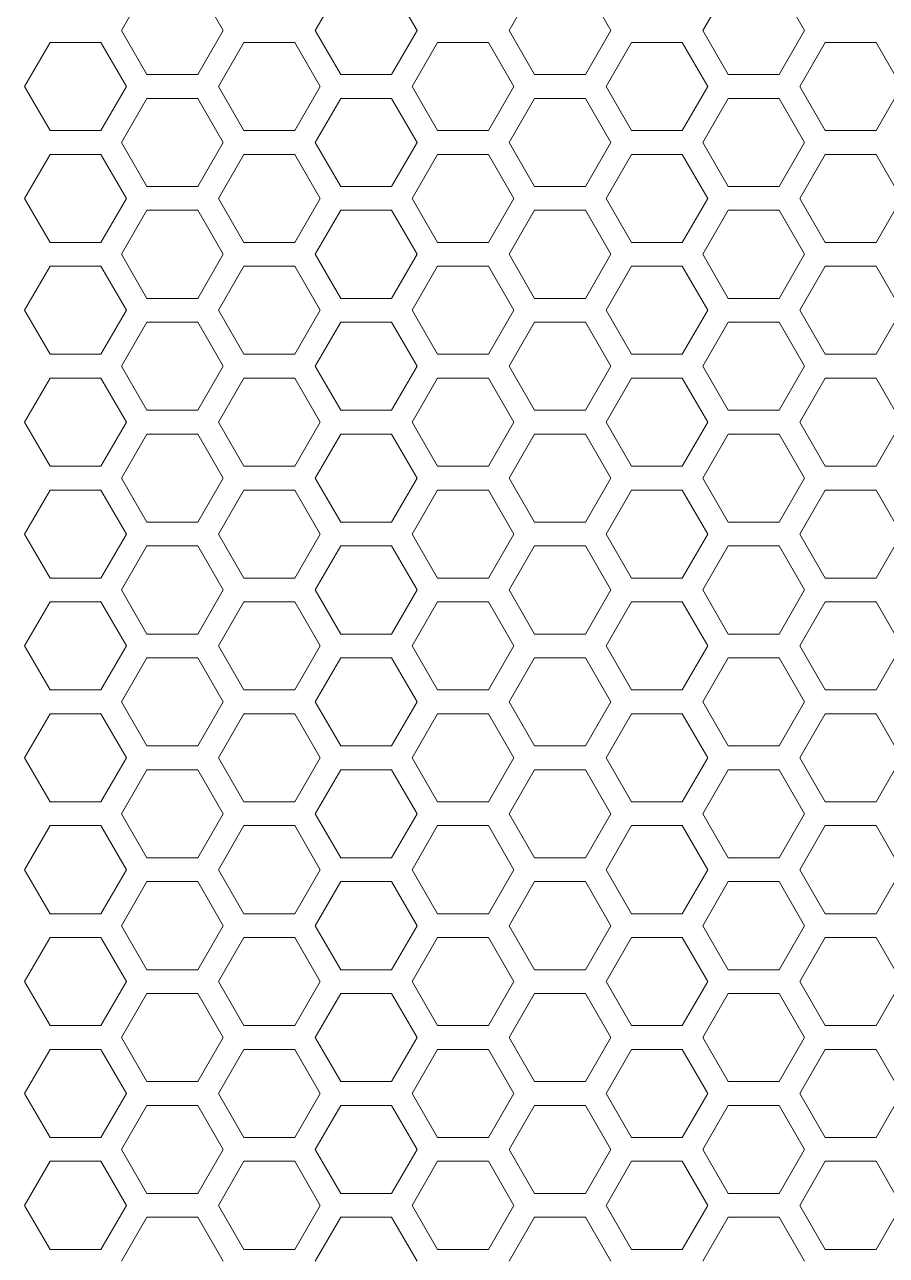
# Model space of a CAD drawing. Header units: millimetres. Extents: x 0 to 140, y -17 to 195.
# Drawn here: x 103.6 to 108.22, y 42.11 to 48.69 of the extents above; entities that cross this region are included whole.
import ezdxf

# ---------------------------------------------------------------- set-up
doc = ezdxf.new("R2010")
doc.units = ezdxf.units.MM
doc.layers.add('4203-42785_1_0', color=7, linetype='Continuous')

# ---------------------------------------------------------------- blocks, each defined once
blk = doc.blocks.new('a')
at = {"layer": '4203-42785_1_0', "color": 0, "linetype": 'ByBlock', "lineweight": 9}
for p, q in [((1507.3328, 382.3967), (1507.2261, 382.2118)), ((1507.653, 382.2118), (1507.5463, 382.3967)), ((1508.1461, 382.3967), (1508.0394, 382.2118)), ((1508.4662, 382.2118), (1508.3595, 382.3967)), ((1508.9594, 382.3967), (1508.8527, 382.2118)), ((1509.2795, 382.2118), (1509.1728, 382.3967)), ((1509.7726, 382.3967), (1509.6659, 382.2118)), ((1510.0928, 382.2118), (1509.9861, 382.3967)), ((1507.2261, 382.2118), (1507.3328, 382.0269)), ((1507.5463, 382.0269), (1507.653, 382.2118)), ((1508.0394, 382.2118), (1508.1461, 382.0269)), ((1508.3595, 382.0269), (1508.4662, 382.2118)), ((1508.8527, 382.2118), (1508.9594, 382.0269)), ((1509.1728, 382.0269), (1509.2795, 382.2118)), ((1509.6659, 382.2118), (1509.7726, 382.0269)), ((1509.9861, 382.0269), (1510.0928, 382.2118)), ((1506.9262, 382.1619), (1506.8194, 381.977)), ((1507.1396, 382.1619), (1506.9262, 382.1619)), ((1507.2464, 381.977), (1507.1396, 382.1619)), ((1507.7395, 382.1619), (1507.6327, 381.977)), ((1507.9529, 382.1619), (1507.7395, 382.1619)), ((1508.0596, 381.977), (1507.9529, 382.1619)), ((1508.5527, 382.1619), (1508.446, 381.977)), ((1508.7661, 382.1619), (1508.5527, 382.1619)), ((1508.8728, 381.977), (1508.7661, 382.1619)), ((1509.366, 382.1619), (1509.2593, 381.977)), ((1509.5794, 382.1619), (1509.366, 382.1619)), ((1509.6862, 381.977), (1509.5794, 382.1619)), ((1510.1793, 382.1619), (1510.0725, 381.977)), ((1510.3927, 382.1619), (1510.1793, 382.1619)), ((1510.4994, 381.977), (1510.3927, 382.1619)), ((1507.3328, 382.0269), (1507.5463, 382.0269)), ((1508.1461, 382.0269), (1508.3595, 382.0269)), ((1508.9594, 382.0269), (1509.1728, 382.0269)), ((1509.7726, 382.0269), (1509.9861, 382.0269)), ((1506.8194, 381.977), (1506.9262, 381.7922)), ((1507.1396, 381.7922), (1507.2464, 381.977)), ((1507.6327, 381.977), (1507.7395, 381.7922)), ((1507.9529, 381.7922), (1508.0596, 381.977)), ((1508.446, 381.977), (1508.5527, 381.7922)), ((1508.7661, 381.7922), (1508.8728, 381.977)), ((1509.2593, 381.977), (1509.366, 381.7922)), ((1509.5794, 381.7922), (1509.6862, 381.977)), ((1510.0725, 381.977), (1510.1793, 381.7922)), ((1510.3927, 381.7922), (1510.4994, 381.977)), ((1507.3328, 381.9271), (1507.2261, 381.7423)), ((1507.5463, 381.9271), (1507.3328, 381.9271)), ((1507.653, 381.7423), (1507.5463, 381.9271)), ((1508.1461, 381.9271), (1508.0394, 381.7423)), ((1508.3595, 381.9271), (1508.1461, 381.9271)), ((1508.4662, 381.7423), (1508.3595, 381.9271)), ((1508.9594, 381.9271), (1508.8527, 381.7423)), ((1509.1728, 381.9271), (1508.9594, 381.9271)), ((1509.2795, 381.7423), (1509.1728, 381.9271)), ((1509.7726, 381.9271), (1509.6659, 381.7423)), ((1509.9861, 381.9271), (1509.7726, 381.9271)), ((1510.0928, 381.7423), (1509.9861, 381.9271)), ((1506.9262, 381.7922), (1507.1396, 381.7922)), ((1507.7395, 381.7922), (1507.9529, 381.7922)), ((1508.5527, 381.7922), (1508.7661, 381.7922)), ((1509.366, 381.7922), (1509.5794, 381.7922)), ((1510.1793, 381.7922), (1510.3927, 381.7922)), ((1507.2261, 381.7423), (1507.3328, 381.5574)), ((1507.5463, 381.5574), (1507.653, 381.7423)), ((1508.0394, 381.7423), (1508.1461, 381.5574)), ((1508.3595, 381.5574), (1508.4662, 381.7423)), ((1508.8527, 381.7423), (1508.9594, 381.5574)), ((1509.1728, 381.5574), (1509.2795, 381.7423)), ((1509.6659, 381.7423), (1509.7726, 381.5574)), ((1509.9861, 381.5574), (1510.0928, 381.7423)), ((1506.9262, 381.6923), (1506.8194, 381.5075)), ((1507.1396, 381.6923), (1506.9262, 381.6923)), ((1507.2464, 381.5075), (1507.1396, 381.6923)), ((1507.7395, 381.6923), (1507.6327, 381.5075)), ((1507.9529, 381.6923), (1507.7395, 381.6923)), ((1508.0596, 381.5075), (1507.9529, 381.6923)), ((1508.5527, 381.6923), (1508.446, 381.5075)), ((1508.7661, 381.6923), (1508.5527, 381.6923)), ((1508.8728, 381.5075), (1508.7661, 381.6923)), ((1509.366, 381.6923), (1509.2593, 381.5075)), ((1509.5794, 381.6923), (1509.366, 381.6923)), ((1509.6862, 381.5075), (1509.5794, 381.6923)), ((1510.1793, 381.6923), (1510.0725, 381.5075)), ((1510.3927, 381.6923), (1510.1793, 381.6923)), ((1510.4994, 381.5075), (1510.3927, 381.6923)), ((1507.3328, 381.5574), (1507.5463, 381.5574)), ((1508.1461, 381.5574), (1508.3595, 381.5574)), ((1508.9594, 381.5574), (1509.1728, 381.5574)), ((1509.7726, 381.5574), (1509.9861, 381.5574)), ((1506.8194, 381.5075), (1506.9262, 381.3226)), ((1507.1396, 381.3226), (1507.2464, 381.5075)), ((1507.6327, 381.5075), (1507.7395, 381.3226)), ((1507.9529, 381.3226), (1508.0596, 381.5075)), ((1508.446, 381.5075), (1508.5527, 381.3226)), ((1508.7661, 381.3226), (1508.8728, 381.5075)), ((1509.2593, 381.5075), (1509.366, 381.3226)), ((1509.5794, 381.3226), (1509.6862, 381.5075)), ((1510.0725, 381.5075), (1510.1793, 381.3226)), ((1510.3927, 381.3226), (1510.4994, 381.5075)), ((1507.3328, 381.4576), (1507.2261, 381.2727)), ((1507.5463, 381.4576), (1507.3328, 381.4576)), ((1507.653, 381.2727), (1507.5463, 381.4576)), ((1508.1461, 381.4576), (1508.0394, 381.2727)), ((1508.3595, 381.4576), (1508.1461, 381.4576)), ((1508.4662, 381.2727), (1508.3595, 381.4576)), ((1508.9594, 381.4576), (1508.8527, 381.2727)), ((1509.1728, 381.4576), (1508.9594, 381.4576)), ((1509.2795, 381.2727), (1509.1728, 381.4576)), ((1509.7726, 381.4576), (1509.6659, 381.2727)), ((1509.9861, 381.4576), (1509.7726, 381.4576)), ((1510.0928, 381.2727), (1509.9861, 381.4576)), ((1506.9262, 381.3226), (1507.1396, 381.3226)), ((1507.7395, 381.3226), (1507.9529, 381.3226)), ((1508.5527, 381.3226), (1508.7661, 381.3226)), ((1509.366, 381.3226), (1509.5794, 381.3226)), ((1510.1793, 381.3226), (1510.3927, 381.3226)), ((1507.2261, 381.2727), (1507.3328, 381.0878)), ((1507.5463, 381.0878), (1507.653, 381.2727)), ((1508.0394, 381.2727), (1508.1461, 381.0878)), ((1508.3595, 381.0878), (1508.4662, 381.2727)), ((1508.8527, 381.2727), (1508.9594, 381.0878)), ((1509.1728, 381.0878), (1509.2795, 381.2727)), ((1509.6659, 381.2727), (1509.7726, 381.0878)), ((1509.9861, 381.0878), (1510.0928, 381.2727)), ((1506.9262, 381.2228), (1506.8194, 381.0379)), ((1507.1396, 381.2228), (1506.9262, 381.2228)), ((1507.2464, 381.0379), (1507.1396, 381.2228)), ((1507.7395, 381.2228), (1507.6327, 381.0379)), ((1507.9529, 381.2228), (1507.7395, 381.2228)), ((1508.0596, 381.0379), (1507.9529, 381.2228)), ((1508.5527, 381.2228), (1508.446, 381.0379)), ((1508.7661, 381.2228), (1508.5527, 381.2228)), ((1508.8728, 381.0379), (1508.7661, 381.2228)), ((1509.366, 381.2228), (1509.2593, 381.0379)), ((1509.5794, 381.2228), (1509.366, 381.2228)), ((1509.6862, 381.0379), (1509.5794, 381.2228)), ((1510.1793, 381.2228), (1510.0725, 381.0379)), ((1510.3927, 381.2228), (1510.1793, 381.2228)), ((1510.4994, 381.0379), (1510.3927, 381.2228)), ((1507.3328, 381.0878), (1507.5463, 381.0878)), ((1508.1461, 381.0878), (1508.3595, 381.0878)), ((1508.9594, 381.0878), (1509.1728, 381.0878)), ((1509.7726, 381.0878), (1509.9861, 381.0878)), ((1506.8194, 381.0379), (1506.9262, 380.8531)), ((1507.1396, 380.8531), (1507.2464, 381.0379)), ((1507.6327, 381.0379), (1507.7395, 380.8531)), ((1507.9529, 380.8531), (1508.0596, 381.0379)), ((1508.446, 381.0379), (1508.5527, 380.8531)), ((1508.7661, 380.8531), (1508.8728, 381.0379)), ((1509.2593, 381.0379), (1509.366, 380.8531)), ((1509.5794, 380.8531), (1509.6862, 381.0379)), ((1510.0725, 381.0379), (1510.1793, 380.8531)), ((1510.3927, 380.8531), (1510.4994, 381.0379)), ((1507.3328, 380.988), (1507.2261, 380.8032)), ((1507.5463, 380.988), (1507.3328, 380.988)), ((1507.653, 380.8032), (1507.5463, 380.988)), ((1508.1461, 380.988), (1508.0394, 380.8032)), ((1508.3595, 380.988), (1508.1461, 380.988)), ((1508.4662, 380.8032), (1508.3595, 380.988)), ((1508.9594, 380.988), (1508.8527, 380.8032)), ((1509.1728, 380.988), (1508.9594, 380.988)), ((1509.2795, 380.8032), (1509.1728, 380.988)), ((1509.7726, 380.988), (1509.6659, 380.8032)), ((1509.9861, 380.988), (1509.7726, 380.988)), ((1510.0928, 380.8032), (1509.9861, 380.988)), ((1506.9262, 380.8531), (1507.1396, 380.8531)), ((1507.7395, 380.8531), (1507.9529, 380.8531)), ((1508.5527, 380.8531), (1508.7661, 380.8531)), ((1509.366, 380.8531), (1509.5794, 380.8531)), ((1510.1793, 380.8531), (1510.3927, 380.8531)), ((1507.2261, 380.8032), (1507.3328, 380.6183)), ((1507.5463, 380.6183), (1507.653, 380.8032)), ((1508.0394, 380.8032), (1508.1461, 380.6183)), ((1508.3595, 380.6183), (1508.4662, 380.8032)), ((1508.8527, 380.8032), (1508.9594, 380.6183)), ((1509.1728, 380.6183), (1509.2795, 380.8032)), ((1509.6659, 380.8032), (1509.7726, 380.6183)), ((1509.9861, 380.6183), (1510.0928, 380.8032)), ((1506.9262, 380.7533), (1506.8194, 380.5684)), ((1507.1396, 380.7533), (1506.9262, 380.7533)), ((1507.2464, 380.5684), (1507.1396, 380.7533)), ((1507.7395, 380.7533), (1507.6327, 380.5684)), ((1507.9529, 380.7533), (1507.7395, 380.7533)), ((1508.0596, 380.5684), (1507.9529, 380.7533)), ((1508.5527, 380.7533), (1508.446, 380.5684)), ((1508.7661, 380.7533), (1508.5527, 380.7533)), ((1508.8728, 380.5684), (1508.7661, 380.7533)), ((1509.366, 380.7533), (1509.2593, 380.5684)), ((1509.5794, 380.7533), (1509.366, 380.7533)), ((1509.6862, 380.5684), (1509.5794, 380.7533)), ((1510.1793, 380.7533), (1510.0725, 380.5684)), ((1510.3927, 380.7533), (1510.1793, 380.7533)), ((1510.4994, 380.5684), (1510.3927, 380.7533)), ((1507.3328, 380.6183), (1507.5463, 380.6183)), ((1508.1461, 380.6183), (1508.3595, 380.6183)), ((1508.9594, 380.6183), (1509.1728, 380.6183)), ((1509.7726, 380.6183), (1509.9861, 380.6183)), ((1506.8194, 380.5684), (1506.9262, 380.3835)), ((1507.1396, 380.3835), (1507.2464, 380.5684)), ((1507.6327, 380.5684), (1507.7395, 380.3835)), ((1507.9529, 380.3835), (1508.0596, 380.5684)), ((1508.446, 380.5684), (1508.5527, 380.3835)), ((1508.7661, 380.3835), (1508.8728, 380.5684)), ((1509.2593, 380.5684), (1509.366, 380.3835)), ((1509.5794, 380.3835), (1509.6862, 380.5684)), ((1510.0725, 380.5684), (1510.1793, 380.3835)), ((1510.3927, 380.3835), (1510.4994, 380.5684)), ((1507.3328, 380.5185), (1507.2261, 380.3336)), ((1507.5463, 380.5185), (1507.3328, 380.5185)), ((1507.653, 380.3336), (1507.5463, 380.5185)), ((1508.1461, 380.5185), (1508.0394, 380.3336)), ((1508.3595, 380.5185), (1508.1461, 380.5185)), ((1508.4662, 380.3336), (1508.3595, 380.5185)), ((1508.9594, 380.5185), (1508.8527, 380.3336)), ((1509.1728, 380.5185), (1508.9594, 380.5185)), ((1509.2795, 380.3336), (1509.1728, 380.5185)), ((1509.7726, 380.5185), (1509.6659, 380.3336)), ((1509.9861, 380.5185), (1509.7726, 380.5185)), ((1510.0928, 380.3336), (1509.9861, 380.5185)), ((1506.9262, 380.3835), (1507.1396, 380.3835)), ((1507.7395, 380.3835), (1507.9529, 380.3835)), ((1508.5527, 380.3835), (1508.7661, 380.3835)), ((1509.366, 380.3835), (1509.5794, 380.3835)), ((1510.1793, 380.3835), (1510.3927, 380.3835)), ((1507.2261, 380.3336), (1507.3328, 380.1488)), ((1507.5463, 380.1488), (1507.653, 380.3336)), ((1508.0394, 380.3336), (1508.1461, 380.1488)), ((1508.3595, 380.1488), (1508.4662, 380.3336)), ((1508.8527, 380.3336), (1508.9594, 380.1488)), ((1509.1728, 380.1488), (1509.2795, 380.3336)), ((1509.6659, 380.3336), (1509.7726, 380.1488)), ((1509.9861, 380.1488), (1510.0928, 380.3336)), ((1506.9262, 380.2837), (1506.8194, 380.0989)), ((1507.1396, 380.2837), (1506.9262, 380.2837)), ((1507.2464, 380.0989), (1507.1396, 380.2837)), ((1507.7395, 380.2837), (1507.6327, 380.0989)), ((1507.9529, 380.2837), (1507.7395, 380.2837)), ((1508.0596, 380.0989), (1507.9529, 380.2837)), ((1508.5527, 380.2837), (1508.446, 380.0989)), ((1508.7661, 380.2837), (1508.5527, 380.2837)), ((1508.8728, 380.0989), (1508.7661, 380.2837)), ((1509.366, 380.2837), (1509.2593, 380.0989)), ((1509.5794, 380.2837), (1509.366, 380.2837)), ((1509.6862, 380.0989), (1509.5794, 380.2837)), ((1510.1793, 380.2837), (1510.0725, 380.0989)), ((1510.3927, 380.2837), (1510.1793, 380.2837)), ((1510.4994, 380.0989), (1510.3927, 380.2837)), ((1507.3328, 380.1488), (1507.5463, 380.1488)), ((1508.1461, 380.1488), (1508.3595, 380.1488)), ((1508.9594, 380.1488), (1509.1728, 380.1488)), ((1509.7726, 380.1488), (1509.9861, 380.1488)), ((1506.8194, 380.0989), (1506.9262, 379.914)), ((1507.1396, 379.914), (1507.2464, 380.0989)), ((1507.6327, 380.0989), (1507.7395, 379.914)), ((1507.9529, 379.914), (1508.0596, 380.0989)), ((1508.446, 380.0989), (1508.5527, 379.914)), ((1508.7661, 379.914), (1508.8728, 380.0989)), ((1509.2593, 380.0989), (1509.366, 379.914)), ((1509.5794, 379.914), (1509.6862, 380.0989)), ((1510.0725, 380.0989), (1510.1793, 379.914)), ((1510.3927, 379.914), (1510.4994, 380.0989)), ((1507.3328, 380.0489), (1507.2261, 379.8641)), ((1507.5463, 380.0489), (1507.3328, 380.0489)), ((1507.653, 379.8641), (1507.5463, 380.0489)), ((1508.1461, 380.0489), (1508.0394, 379.8641)), ((1508.3595, 380.0489), (1508.1461, 380.0489)), ((1508.4662, 379.8641), (1508.3595, 380.0489)), ((1508.9594, 380.0489), (1508.8527, 379.8641)), ((1509.1728, 380.0489), (1508.9594, 380.0489)), ((1509.2795, 379.8641), (1509.1728, 380.0489)), ((1509.7726, 380.0489), (1509.6659, 379.8641)), ((1509.9861, 380.0489), (1509.7726, 380.0489)), ((1510.0928, 379.8641), (1509.9861, 380.0489)), ((1506.9262, 379.914), (1507.1396, 379.914)), ((1507.7395, 379.914), (1507.9529, 379.914)), ((1508.5527, 379.914), (1508.7661, 379.914)), ((1509.366, 379.914), (1509.5794, 379.914)), ((1510.1793, 379.914), (1510.3927, 379.914)), ((1507.2261, 379.8641), (1507.3328, 379.6792)), ((1507.5463, 379.6792), (1507.653, 379.8641)), ((1508.0394, 379.8641), (1508.1461, 379.6792)), ((1508.3595, 379.6792), (1508.4662, 379.8641)), ((1508.8527, 379.8641), (1508.9594, 379.6792)), ((1509.1728, 379.6792), (1509.2795, 379.8641)), ((1509.6659, 379.8641), (1509.7726, 379.6792)), ((1509.9861, 379.6792), (1510.0928, 379.8641)), ((1506.9262, 379.8142), (1506.8194, 379.6293)), ((1507.1396, 379.8142), (1506.9262, 379.8142)), ((1507.2464, 379.6293), (1507.1396, 379.8142)), ((1507.7395, 379.8142), (1507.6327, 379.6293)), ((1507.9529, 379.8142), (1507.7395, 379.8142)), ((1508.0596, 379.6293), (1507.9529, 379.8142)), ((1508.5527, 379.8142), (1508.446, 379.6293)), ((1508.7661, 379.8142), (1508.5527, 379.8142)), ((1508.8728, 379.6293), (1508.7661, 379.8142)), ((1509.366, 379.8142), (1509.2593, 379.6293)), ((1509.5794, 379.8142), (1509.366, 379.8142)), ((1509.6862, 379.6293), (1509.5794, 379.8142)), ((1510.1793, 379.8142), (1510.0725, 379.6293)), ((1510.3927, 379.8142), (1510.1793, 379.8142)), ((1510.4994, 379.6293), (1510.3927, 379.8142)), ((1507.3328, 379.6792), (1507.5463, 379.6792)), ((1508.1461, 379.6792), (1508.3595, 379.6792)), ((1508.9594, 379.6792), (1509.1728, 379.6792)), ((1509.7726, 379.6792), (1509.9861, 379.6792)), ((1506.8194, 379.6293), (1506.9262, 379.4444)), ((1507.1396, 379.4444), (1507.2464, 379.6293)), ((1507.6327, 379.6293), (1507.7395, 379.4444)), ((1507.9529, 379.4444), (1508.0596, 379.6293)), ((1508.446, 379.6293), (1508.5527, 379.4444)), ((1508.7661, 379.4444), (1508.8728, 379.6293)), ((1509.2593, 379.6293), (1509.366, 379.4444)), ((1509.5794, 379.4444), (1509.6862, 379.6293)), ((1510.0725, 379.6293), (1510.1793, 379.4444)), ((1510.3927, 379.4444), (1510.4994, 379.6293)), ((1507.3328, 379.5794), (1507.2261, 379.3945)), ((1507.5463, 379.5794), (1507.3328, 379.5794)), ((1507.653, 379.3945), (1507.5463, 379.5794)), ((1508.1461, 379.5794), (1508.0394, 379.3945)), ((1508.3595, 379.5794), (1508.1461, 379.5794)), ((1508.4662, 379.3945), (1508.3595, 379.5794)), ((1508.9594, 379.5794), (1508.8527, 379.3945)), ((1509.1728, 379.5794), (1508.9594, 379.5794)), ((1509.2795, 379.3945), (1509.1728, 379.5794)), ((1509.7726, 379.5794), (1509.6659, 379.3945)), ((1509.9861, 379.5794), (1509.7726, 379.5794)), ((1510.0928, 379.3945), (1509.9861, 379.5794)), ((1506.9262, 379.4444), (1507.1396, 379.4444)), ((1507.7395, 379.4444), (1507.9529, 379.4444)), ((1508.5527, 379.4444), (1508.7661, 379.4444)), ((1509.366, 379.4444), (1509.5794, 379.4444)), ((1510.1793, 379.4444), (1510.3927, 379.4444)), ((1507.2261, 379.3945), (1507.3328, 379.2097)), ((1507.5463, 379.2097), (1507.653, 379.3945)), ((1508.0394, 379.3945), (1508.1461, 379.2097)), ((1508.3595, 379.2097), (1508.4662, 379.3945)), ((1508.8527, 379.3945), (1508.9594, 379.2097)), ((1509.1728, 379.2097), (1509.2795, 379.3945)), ((1509.6659, 379.3945), (1509.7726, 379.2097)), ((1509.9861, 379.2097), (1510.0928, 379.3945)), ((1506.9262, 379.3446), (1506.8194, 379.1598)), ((1507.1396, 379.3446), (1506.9262, 379.3446)), ((1507.2464, 379.1598), (1507.1396, 379.3446)), ((1507.7395, 379.3446), (1507.6327, 379.1598)), ((1507.9529, 379.3446), (1507.7395, 379.3446)), ((1508.0596, 379.1598), (1507.9529, 379.3446)), ((1508.5527, 379.3446), (1508.446, 379.1598)), ((1508.7661, 379.3446), (1508.5527, 379.3446)), ((1508.8728, 379.1598), (1508.7661, 379.3446)), ((1509.366, 379.3446), (1509.2593, 379.1598)), ((1509.5794, 379.3446), (1509.366, 379.3446)), ((1509.6862, 379.1598), (1509.5794, 379.3446)), ((1510.1793, 379.3446), (1510.0725, 379.1598)), ((1510.3927, 379.3446), (1510.1793, 379.3446)), ((1510.4994, 379.1598), (1510.3927, 379.3446)), ((1507.3328, 379.2097), (1507.5463, 379.2097)), ((1508.1461, 379.2097), (1508.3595, 379.2097)), ((1508.9594, 379.2097), (1509.1728, 379.2097)), ((1509.7726, 379.2097), (1509.9861, 379.2097)), ((1506.8194, 379.1598), (1506.9262, 378.9749)), ((1507.1396, 378.9749), (1507.2464, 379.1598)), ((1507.6327, 379.1598), (1507.7395, 378.9749)), ((1507.9529, 378.9749), (1508.0596, 379.1598)), ((1508.446, 379.1598), (1508.5527, 378.9749)), ((1508.7661, 378.9749), (1508.8728, 379.1598)), ((1509.2593, 379.1598), (1509.366, 378.9749)), ((1509.5794, 378.9749), (1509.6862, 379.1598)), ((1510.0725, 379.1598), (1510.1793, 378.9749)), ((1510.3927, 378.9749), (1510.4994, 379.1598)), ((1507.3328, 379.1099), (1507.2261, 378.925)), ((1507.5463, 379.1099), (1507.3328, 379.1099)), ((1507.653, 378.925), (1507.5463, 379.1099)), ((1508.1461, 379.1099), (1508.0394, 378.925)), ((1508.3595, 379.1099), (1508.1461, 379.1099)), ((1508.4662, 378.925), (1508.3595, 379.1099)), ((1508.9594, 379.1099), (1508.8527, 378.925)), ((1509.1728, 379.1099), (1508.9594, 379.1099)), ((1509.2795, 378.925), (1509.1728, 379.1099)), ((1509.7726, 379.1099), (1509.6659, 378.925)), ((1509.9861, 379.1099), (1509.7726, 379.1099)), ((1510.0928, 378.925), (1509.9861, 379.1099)), ((1506.9262, 378.9749), (1507.1396, 378.9749)), ((1507.7395, 378.9749), (1507.9529, 378.9749)), ((1508.5527, 378.9749), (1508.7661, 378.9749)), ((1509.366, 378.9749), (1509.5794, 378.9749)), ((1510.1793, 378.9749), (1510.3927, 378.9749)), ((1507.2261, 378.925), (1507.3328, 378.7401)), ((1507.5463, 378.7401), (1507.653, 378.925)), ((1508.0394, 378.925), (1508.1461, 378.7401)), ((1508.3595, 378.7401), (1508.4662, 378.925)), ((1508.8527, 378.925), (1508.9594, 378.7401)), ((1509.1728, 378.7401), (1509.2795, 378.925)), ((1509.6659, 378.925), (1509.7726, 378.7401)), ((1509.9861, 378.7401), (1510.0928, 378.925)), ((1506.9262, 378.8751), (1506.8194, 378.6902)), ((1507.1396, 378.8751), (1506.9262, 378.8751)), ((1507.2464, 378.6902), (1507.1396, 378.8751)), ((1507.7395, 378.8751), (1507.6327, 378.6902)), ((1507.9529, 378.8751), (1507.7395, 378.8751)), ((1508.0596, 378.6902), (1507.9529, 378.8751)), ((1508.5527, 378.8751), (1508.446, 378.6902)), ((1508.7661, 378.8751), (1508.5527, 378.8751)), ((1508.8728, 378.6902), (1508.7661, 378.8751)), ((1509.366, 378.8751), (1509.2593, 378.6902)), ((1509.5794, 378.8751), (1509.366, 378.8751)), ((1509.6862, 378.6902), (1509.5794, 378.8751)), ((1510.1793, 378.8751), (1510.0725, 378.6902)), ((1510.3927, 378.8751), (1510.1793, 378.8751)), ((1510.4994, 378.6902), (1510.3927, 378.8751)), ((1507.3328, 378.7401), (1507.5463, 378.7401)), ((1508.1461, 378.7401), (1508.3595, 378.7401)), ((1508.9594, 378.7401), (1509.1728, 378.7401)), ((1509.7726, 378.7401), (1509.9861, 378.7401)), ((1506.8194, 378.6902), (1506.9262, 378.5054)), ((1507.1396, 378.5054), (1507.2464, 378.6902)), ((1507.6327, 378.6902), (1507.7395, 378.5054)), ((1507.9529, 378.5054), (1508.0596, 378.6902)), ((1508.446, 378.6902), (1508.5527, 378.5054)), ((1508.7661, 378.5054), (1508.8728, 378.6902)), ((1509.2593, 378.6902), (1509.366, 378.5054)), ((1509.5794, 378.5054), (1509.6862, 378.6902)), ((1510.0725, 378.6902), (1510.1793, 378.5054)), ((1510.3927, 378.5054), (1510.4994, 378.6902)), ((1507.3328, 378.6403), (1507.2261, 378.4554)), ((1507.5463, 378.6403), (1507.3328, 378.6403)), ((1507.653, 378.4554), (1507.5463, 378.6403)), ((1508.1461, 378.6403), (1508.0394, 378.4554)), ((1508.3595, 378.6403), (1508.1461, 378.6403)), ((1508.4662, 378.4554), (1508.3595, 378.6403)), ((1508.9594, 378.6403), (1508.8527, 378.4554)), ((1509.1728, 378.6403), (1508.9594, 378.6403)), ((1509.2795, 378.4554), (1509.1728, 378.6403)), ((1509.7726, 378.6403), (1509.6659, 378.4554)), ((1509.9861, 378.6403), (1509.7726, 378.6403)), ((1510.0928, 378.4554), (1509.9861, 378.6403)), ((1506.9262, 378.5054), (1507.1396, 378.5054)), ((1507.7395, 378.5054), (1507.9529, 378.5054)), ((1508.5527, 378.5054), (1508.7661, 378.5054)), ((1509.366, 378.5054), (1509.5794, 378.5054)), ((1510.1793, 378.5054), (1510.3927, 378.5054)), ((1507.2261, 378.4554), (1507.3328, 378.2706)), ((1507.5463, 378.2706), (1507.653, 378.4554)), ((1508.0394, 378.4554), (1508.1461, 378.2706)), ((1508.3595, 378.2706), (1508.4662, 378.4554)), ((1508.8527, 378.4554), (1508.9594, 378.2706)), ((1509.1728, 378.2706), (1509.2795, 378.4554)), ((1509.6659, 378.4554), (1509.7726, 378.2706)), ((1509.9861, 378.2706), (1510.0928, 378.4554)), ((1506.9262, 378.4055), (1506.8194, 378.2207)), ((1507.1396, 378.4055), (1506.9262, 378.4055)), ((1507.2464, 378.2207), (1507.1396, 378.4055)), ((1507.7395, 378.4055), (1507.6327, 378.2207)), ((1507.9529, 378.4055), (1507.7395, 378.4055)), ((1508.0596, 378.2207), (1507.9529, 378.4055)), ((1508.5527, 378.4055), (1508.446, 378.2207)), ((1508.7661, 378.4055), (1508.5527, 378.4055)), ((1508.8728, 378.2207), (1508.7661, 378.4055)), ((1509.366, 378.4055), (1509.2593, 378.2207)), ((1509.5794, 378.4055), (1509.366, 378.4055)), ((1509.6862, 378.2207), (1509.5794, 378.4055)), ((1510.1793, 378.4055), (1510.0725, 378.2207)), ((1510.3927, 378.4055), (1510.1793, 378.4055)), ((1510.4994, 378.2207), (1510.3927, 378.4055)), ((1507.3328, 378.2706), (1507.5463, 378.2706)), ((1508.1461, 378.2706), (1508.3595, 378.2706)), ((1508.9594, 378.2706), (1509.1728, 378.2706)), ((1509.7726, 378.2706), (1509.9861, 378.2706)), ((1506.8194, 378.2207), (1506.9262, 378.0358)), ((1507.1396, 378.0358), (1507.2464, 378.2207)), ((1507.6327, 378.2207), (1507.7395, 378.0358)), ((1507.9529, 378.0358), (1508.0596, 378.2207)), ((1508.446, 378.2207), (1508.5527, 378.0358)), ((1508.7661, 378.0358), (1508.8728, 378.2207)), ((1509.2593, 378.2207), (1509.366, 378.0358)), ((1509.5794, 378.0358), (1509.6862, 378.2207)), ((1510.0725, 378.2207), (1510.1793, 378.0358)), ((1510.3927, 378.0358), (1510.4994, 378.2207)), ((1507.3328, 378.1708), (1507.2261, 377.9859)), ((1507.5463, 378.1708), (1507.3328, 378.1708)), ((1507.653, 377.9859), (1507.5463, 378.1708)), ((1508.1461, 378.1708), (1508.0394, 377.9859)), ((1508.3595, 378.1708), (1508.1461, 378.1708)), ((1508.4662, 377.9859), (1508.3595, 378.1708)), ((1508.9594, 378.1708), (1508.8527, 377.9859)), ((1509.1728, 378.1708), (1508.9594, 378.1708)), ((1509.2795, 377.9859), (1509.1728, 378.1708)), ((1509.7726, 378.1708), (1509.6659, 377.9859)), ((1509.9861, 378.1708), (1509.7726, 378.1708)), ((1510.0928, 377.9859), (1509.9861, 378.1708)), ((1506.9262, 378.0358), (1507.1396, 378.0358)), ((1507.7395, 378.0358), (1507.9529, 378.0358)), ((1508.5527, 378.0358), (1508.7661, 378.0358)), ((1509.366, 378.0358), (1509.5794, 378.0358)), ((1510.1793, 378.0358), (1510.3927, 378.0358)), ((1507.2261, 377.9859), (1507.3328, 377.801)), ((1507.5463, 377.801), (1507.653, 377.9859)), ((1508.0394, 377.9859), (1508.1461, 377.801)), ((1508.3595, 377.801), (1508.4662, 377.9859)), ((1508.8527, 377.9859), (1508.9594, 377.801)), ((1509.1728, 377.801), (1509.2795, 377.9859)), ((1509.6659, 377.9859), (1509.7726, 377.801)), ((1509.9861, 377.801), (1510.0928, 377.9859)), ((1506.9262, 377.936), (1506.8194, 377.7511)), ((1507.1396, 377.936), (1506.9262, 377.936)), ((1507.2464, 377.7511), (1507.1396, 377.936)), ((1507.7395, 377.936), (1507.6327, 377.7511)), ((1507.9529, 377.936), (1507.7395, 377.936)), ((1508.0596, 377.7511), (1507.9529, 377.936)), ((1508.5527, 377.936), (1508.446, 377.7511)), ((1508.7661, 377.936), (1508.5527, 377.936)), ((1508.8728, 377.7511), (1508.7661, 377.936)), ((1509.366, 377.936), (1509.2593, 377.7511)), ((1509.5794, 377.936), (1509.366, 377.936)), ((1509.6862, 377.7511), (1509.5794, 377.936)), ((1510.1793, 377.936), (1510.0725, 377.7511)), ((1510.3927, 377.936), (1510.1793, 377.936)), ((1510.4994, 377.7511), (1510.3927, 377.936)), ((1507.3328, 377.801), (1507.5463, 377.801)), ((1508.1461, 377.801), (1508.3595, 377.801)), ((1508.9594, 377.801), (1509.1728, 377.801)), ((1509.7726, 377.801), (1509.9861, 377.801)), ((1506.8194, 377.7511), (1506.9262, 377.5663)), ((1507.1396, 377.5663), (1507.2464, 377.7511)), ((1507.6327, 377.7511), (1507.7395, 377.5663)), ((1507.9529, 377.5663), (1508.0596, 377.7511)), ((1508.446, 377.7511), (1508.5527, 377.5663)), ((1508.7661, 377.5663), (1508.8728, 377.7511)), ((1509.2593, 377.7511), (1509.366, 377.5663)), ((1509.5794, 377.5663), (1509.6862, 377.7511)), ((1510.0725, 377.7511), (1510.1793, 377.5663)), ((1510.3927, 377.5663), (1510.4994, 377.7511)), ((1507.3328, 377.7012), (1507.2261, 377.5164)), ((1507.5463, 377.7012), (1507.3328, 377.7012)), ((1507.653, 377.5164), (1507.5463, 377.7012)), ((1508.1461, 377.7012), (1508.0394, 377.5164)), ((1508.3595, 377.7012), (1508.1461, 377.7012)), ((1508.4662, 377.5164), (1508.3595, 377.7012)), ((1508.9594, 377.7012), (1508.8527, 377.5164)), ((1509.1728, 377.7012), (1508.9594, 377.7012)), ((1509.2795, 377.5164), (1509.1728, 377.7012)), ((1509.7726, 377.7012), (1509.6659, 377.5164)), ((1509.9861, 377.7012), (1509.7726, 377.7012)), ((1510.0928, 377.5164), (1509.9861, 377.7012)), ((1506.9262, 377.5663), (1507.1396, 377.5663)), ((1507.7395, 377.5663), (1507.9529, 377.5663)), ((1508.5527, 377.5663), (1508.7661, 377.5663)), ((1509.366, 377.5663), (1509.5794, 377.5663)), ((1510.1793, 377.5663), (1510.3927, 377.5663)), ((1507.2261, 377.5164), (1507.3328, 377.3315)), ((1507.5463, 377.3315), (1507.653, 377.5164)), ((1508.0394, 377.5164), (1508.1461, 377.3315)), ((1508.3595, 377.3315), (1508.4662, 377.5164)), ((1508.8527, 377.5164), (1508.9594, 377.3315)), ((1509.1728, 377.3315), (1509.2795, 377.5164)), ((1509.6659, 377.5164), (1509.7726, 377.3315)), ((1509.9861, 377.3315), (1510.0928, 377.5164)), ((1506.9262, 377.4665), (1506.8194, 377.2816)), ((1507.1396, 377.4665), (1506.9262, 377.4665)), ((1507.2464, 377.2816), (1507.1396, 377.4665)), ((1507.7395, 377.4665), (1507.6327, 377.2816)), ((1507.9529, 377.4665), (1507.7395, 377.4665)), ((1508.0596, 377.2816), (1507.9529, 377.4665)), ((1508.5527, 377.4665), (1508.446, 377.2816)), ((1508.7661, 377.4665), (1508.5527, 377.4665)), ((1508.8728, 377.2816), (1508.7661, 377.4665)), ((1509.366, 377.4665), (1509.2593, 377.2816)), ((1509.5794, 377.4665), (1509.366, 377.4665)), ((1509.6862, 377.2816), (1509.5794, 377.4665)), ((1510.1793, 377.4665), (1510.0725, 377.2816)), ((1510.3927, 377.4665), (1510.1793, 377.4665)), ((1510.4994, 377.2816), (1510.3927, 377.4665)), ((1507.3328, 377.3315), (1507.5463, 377.3315)), ((1508.1461, 377.3315), (1508.3595, 377.3315)), ((1508.9594, 377.3315), (1509.1728, 377.3315)), ((1509.7726, 377.3315), (1509.9861, 377.3315)), ((1506.8194, 377.2816), (1506.9262, 377.0967)), ((1507.1396, 377.0967), (1507.2464, 377.2816)), ((1507.6327, 377.2816), (1507.7395, 377.0967)), ((1507.9529, 377.0967), (1508.0596, 377.2816)), ((1508.446, 377.2816), (1508.5527, 377.0967)), ((1508.7661, 377.0967), (1508.8728, 377.2816)), ((1509.2593, 377.2816), (1509.366, 377.0967)), ((1509.5794, 377.0967), (1509.6862, 377.2816)), ((1510.0725, 377.2816), (1510.1793, 377.0967)), ((1510.3927, 377.0967), (1510.4994, 377.2816)), ((1507.3328, 377.2317), (1507.2261, 377.0468)), ((1507.5463, 377.2317), (1507.3328, 377.2317)), ((1507.653, 377.0468), (1507.5463, 377.2317)), ((1508.1461, 377.2317), (1508.0394, 377.0468)), ((1508.3595, 377.2317), (1508.1461, 377.2317)), ((1508.4662, 377.0468), (1508.3595, 377.2317)), ((1508.9594, 377.2317), (1508.8527, 377.0468)), ((1509.1728, 377.2317), (1508.9594, 377.2317)), ((1509.2795, 377.0468), (1509.1728, 377.2317)), ((1509.7726, 377.2317), (1509.6659, 377.0468)), ((1509.9861, 377.2317), (1509.7726, 377.2317)), ((1510.0928, 377.0468), (1509.9861, 377.2317)), ((1506.9262, 377.0967), (1507.1396, 377.0967)), ((1507.7395, 377.0967), (1507.9529, 377.0967)), ((1508.5527, 377.0967), (1508.7661, 377.0967)), ((1509.366, 377.0967), (1509.5794, 377.0967)), ((1510.1793, 377.0967), (1510.3927, 377.0967))]:
    blk.add_line(p, q, dxfattribs=at)

msp = doc.modelspace()

# ---------------------------------------------------------------- block references
at = {"lineweight": 15, "xscale": 1.275468447124703, "yscale": 1.275468447124703, "zscale": 1.275468447124703}
msp.add_blockref('a', (-1818.2959, -438.8363), dxfattribs=at)

doc.saveas('drawing.dxf')
